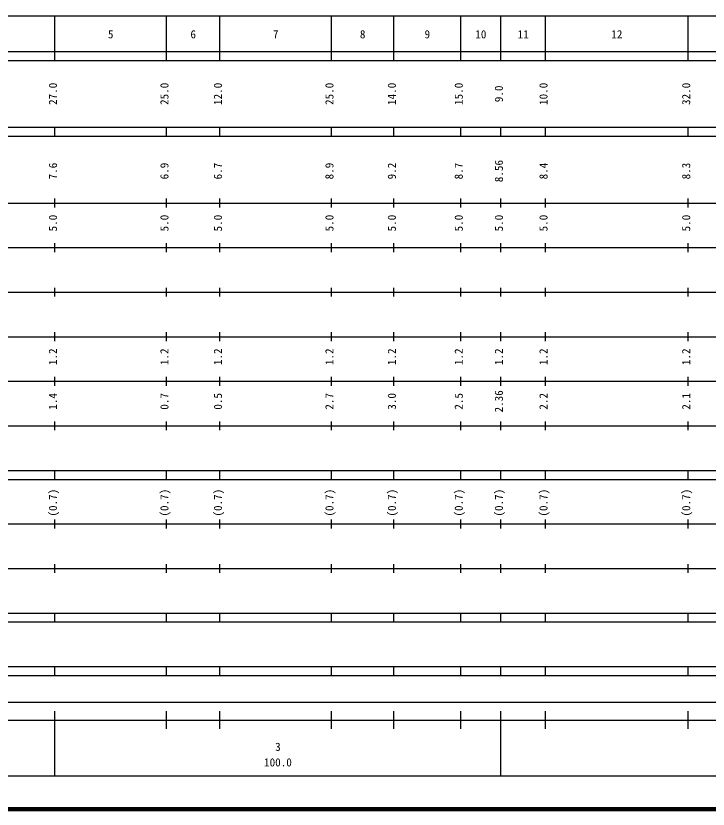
# Model space of a CAD drawing. Units: millimetres on the paper, enlarged 1000 times. Extents: x 40000 to 680000, y 20000 to 380000.
# Drawn here: x 259235 to 414464, y 20000 to 198000 of the extents above; entities that cross this region are included whole.
import ezdxf
from ezdxf.enums import TextEntityAlignment as Align

# ---------------------------------------------------------------- set-up
doc = ezdxf.new("R2010")
doc.units = ezdxf.units.MM
doc.header["$LTSCALE"] = 1000
doc.layers.add('M-TTL', color=2, linetype='Continuous', lineweight=140)
doc.layers.add('M-TTL-BAND', color=7, linetype='Continuous', lineweight=25)
doc.styles.add('ＭＳ ゴシック', font='')
doc.styles.get('ＭＳ ゴシック').set_extended_font_data('MS Gothic')

msp = doc.modelspace()

# ---------------------------------------------------------------- linework, layer by layer
at = {"layer": 'M-TTL'}
msp.add_line((40000, 20000), (680000, 20000), dxfattribs=at)
at = {"layer": 'M-TTL-BAND'}
for p, q in [((68000, 198000), (579000, 198000)), ((268000, 188000), (268000, 198000)), ((293000, 188000), (293000, 198000)), ((305000, 188000), (305000, 198000)), ((330000, 188000), (330000, 198000)), ((344000, 188000), (344000, 198000)), ((359000, 188000), (359000, 198000)), ((368000, 188000), (368000, 198000)), ((378000, 188000), (378000, 198000)), ((410000, 188000), (410000, 198000)), ((40000, 190000), (579000, 190000)), ((40000, 188000), (579000, 188000)), ((40000, 173000), (579000, 173000)), ((268000, 171000), (268000, 173000)), ((293000, 171000), (293000, 173000)), ((305000, 171000), (305000, 173000)), ((330000, 171000), (330000, 173000)), ((344000, 171000), (344000, 173000)), ((359000, 171000), (359000, 173000)), ((368000, 171000), (368000, 173000)), ((378000, 171000), (378000, 173000)), ((410000, 171000), (410000, 173000)), ((40000, 171000), (579000, 171000)), ((268000, 155000), (268000, 157000)), ((293000, 155000), (293000, 157000)), ((305000, 155000), (305000, 157000)), ((330000, 155000), (330000, 157000)), ((344000, 155000), (344000, 157000)), ((359000, 155000), (359000, 157000)), ((368000, 155000), (368000, 157000)), ((378000, 155000), (378000, 157000)), ((410000, 155000), (410000, 157000)), ((40000, 156000), (579000, 156000)), ((46000, 146000), (579000, 146000)), ((268000, 145000), (268000, 147000)), ((293000, 145000), (293000, 147000)), ((305000, 145000), (305000, 147000)), ((330000, 145000), (330000, 147000)), ((344000, 145000), (344000, 147000)), ((359000, 145000), (359000, 147000)), ((368000, 145000), (368000, 147000)), ((378000, 145000), (378000, 147000)), ((410000, 145000), (410000, 147000)), ((52000, 136000), (579000, 136000)), ((268000, 135000), (268000, 137000)), ((293000, 135000), (293000, 137000)), ((305000, 135000), (305000, 137000)), ((330000, 135000), (330000, 137000)), ((344000, 135000), (344000, 137000)), ((359000, 135000), (359000, 137000)), ((368000, 135000), (368000, 137000)), ((378000, 135000), (378000, 137000)), ((410000, 135000), (410000, 137000)), ((268000, 125000), (268000, 127000)), ((293000, 125000), (293000, 127000)), ((305000, 125000), (305000, 127000)), ((330000, 125000), (330000, 127000)), ((344000, 125000), (344000, 127000)), ((359000, 125000), (359000, 127000)), ((368000, 125000), (368000, 127000)), ((378000, 125000), (378000, 127000)), ((410000, 125000), (410000, 127000)), ((46000, 126000), (579000, 126000)), ((52000, 116000), (579000, 116000)), ((268000, 115000), (268000, 117000)), ((293000, 115000), (293000, 117000)), ((305000, 115000), (305000, 117000)), ((330000, 115000), (330000, 117000)), ((344000, 115000), (344000, 117000)), ((359000, 115000), (359000, 117000)), ((368000, 115000), (368000, 117000)), ((378000, 115000), (378000, 117000)), ((410000, 115000), (410000, 117000)), ((268000, 105000), (268000, 107000)), ((293000, 105000), (293000, 107000)), ((305000, 105000), (305000, 107000)), ((330000, 105000), (330000, 107000)), ((344000, 105000), (344000, 107000)), ((359000, 105000), (359000, 107000)), ((368000, 105000), (368000, 107000)), ((378000, 105000), (378000, 107000)), ((410000, 105000), (410000, 107000)), ((46000, 106000), (579000, 106000)), ((40000, 96000), (579000, 96000)), ((268000, 94000), (268000, 96000)), ((293000, 94000), (293000, 96000)), ((305000, 94000), (305000, 96000)), ((330000, 94000), (330000, 96000)), ((344000, 94000), (344000, 96000)), ((359000, 94000), (359000, 96000)), ((368000, 94000), (368000, 96000)), ((378000, 94000), (378000, 96000)), ((410000, 94000), (410000, 96000)), ((40000, 94000), (579000, 94000)), ((49000, 84000), (579000, 84000)), ((268000, 83000), (268000, 85000)), ((293000, 83000), (293000, 85000)), ((305000, 83000), (305000, 85000)), ((330000, 83000), (330000, 85000)), ((344000, 83000), (344000, 85000)), ((359000, 83000), (359000, 85000)), ((368000, 83000), (368000, 85000)), ((378000, 83000), (378000, 85000)), ((410000, 83000), (410000, 85000)), ((268000, 73000), (268000, 75000)), ((293000, 73000), (293000, 75000)), ((305000, 73000), (305000, 75000)), ((330000, 73000), (330000, 75000)), ((344000, 73000), (344000, 75000)), ((359000, 73000), (359000, 75000)), ((368000, 73000), (368000, 75000)), ((378000, 73000), (378000, 75000)), ((410000, 73000), (410000, 75000)), ((40000, 74000), (579000, 74000)), ((40000, 64000), (579000, 64000)), ((268000, 62000), (268000, 64000)), ((293000, 62000), (293000, 64000)), ((305000, 62000), (305000, 64000)), ((330000, 62000), (330000, 64000)), ((344000, 62000), (344000, 64000)), ((359000, 62000), (359000, 64000)), ((368000, 62000), (368000, 64000)), ((378000, 62000), (378000, 64000)), ((410000, 62000), (410000, 64000)), ((40000, 62000), (579000, 62000)), ((40000, 52000), (579000, 52000)), ((268000, 50000), (268000, 52000)), ((293000, 50000), (293000, 52000)), ((305000, 50000), (305000, 52000)), ((330000, 50000), (330000, 52000)), ((344000, 50000), (344000, 52000)), ((359000, 50000), (359000, 52000)), ((368000, 50000), (368000, 52000)), ((378000, 50000), (378000, 52000)), ((410000, 50000), (410000, 52000)), ((40000, 50000), (579000, 50000)), ((71000, 44000), (565000, 44000)), ((268000, 27500), (268000, 42000)), ((293000, 38000), (293000, 42000)), ((305000, 38000), (305000, 42000)), ((330000, 38000), (330000, 42000)), ((344000, 38000), (344000, 42000)), ((359000, 38000), (359000, 42000)), ((368000, 27500), (368000, 42000)), ((378000, 38000), (378000, 42000)), ((410000, 38000), (410000, 42000)), ((40000, 40000), (579000, 40000)), ((68000, 27500), (579000, 27500))]:
    msp.add_line(p, q, dxfattribs=at)

# ---------------------------------------------------------------- texts
at = {"layer": 'M-TTL-BAND', "style": 'ＭＳ ゴシック'}
for s, p in [('5', (280500, 192405)), ('6', (299000, 192405)), ('7', (317500, 192405)), ('8', (337000, 192405)), ('9', (351500, 192405)), ('10', (363500, 192405)), ('11', (373000, 192405)), ('12', (394000, 192405)), ('3', (318000, 32523)), ('100.0', (318000, 29033))]:
    msp.add_text(s, height=1833, dxfattribs=at).set_placement(p, align=Align.BOTTOM_CENTER)
for s, p in [('27.0', (269000, 180500)), ('25.0', (294000, 180500)), ('12.0', (306000, 180500)), ('25.0', (331000, 180500)), ('14.0', (345000, 180500)), ('15.0', (360000, 180500)), ('9.0', (369000, 180500)), ('10.0', (379000, 180500)), ('32.0', (411000, 180500)), ('8.56', (369000, 163174)), ('7.6', (269000, 163174)), ('6.9', (294000, 163174)), ('6.7', (306000, 163174)), ('8.9', (331000, 163174)), ('9.2', (345000, 163174)), ('8.7', (360000, 163174)), ('8.4', (379000, 163174)), ('8.3', (411000, 163174)), ('5.0', (269000, 151500)), ('5.0', (294000, 151500)), ('5.0', (306000, 151500)), ('5.0', (331000, 151500)), ('5.0', (345000, 151500)), ('5.0', (360000, 151500)), ('5.0', (369000, 151500)), ('5.0', (379000, 151500)), ('5.0', (411000, 151500)), ('1.2', (269000, 121500)), ('1.2', (294000, 121500)), ('1.2', (306000, 121500)), ('1.2', (331000, 121500)), ('1.2', (345000, 121500)), ('1.2', (360000, 121500)), ('1.2', (369000, 121500)), ('1.2', (379000, 121500)), ('1.2', (411000, 121500)), ('1.4', (269000, 111500)), ('0.7', (294000, 111500)), ('0.5', (306000, 111500)), ('2.7', (331000, 111500)), ('3.0', (345000, 111500)), ('2.5', (360000, 111500)), ('2.36', (369000, 111500)), ('2.2', (379000, 111500)), ('2.1', (411000, 111500)), ('(0.7)', (269000, 88764)), ('(0.7)', (294000, 88764)), ('(0.7)', (306000, 88764)), ('(0.7)', (331000, 88764)), ('(0.7)', (345000, 88764)), ('(0.7)', (360000, 88764)), ('(0.7)', (369000, 88764)), ('(0.7)', (379000, 88764)), ('(0.7)', (411000, 88764))]:
    msp.add_text(s, height=1833, rotation=90, dxfattribs=at).set_placement(p, align=Align.BOTTOM_CENTER)

doc.saveas('drawing.dxf')
